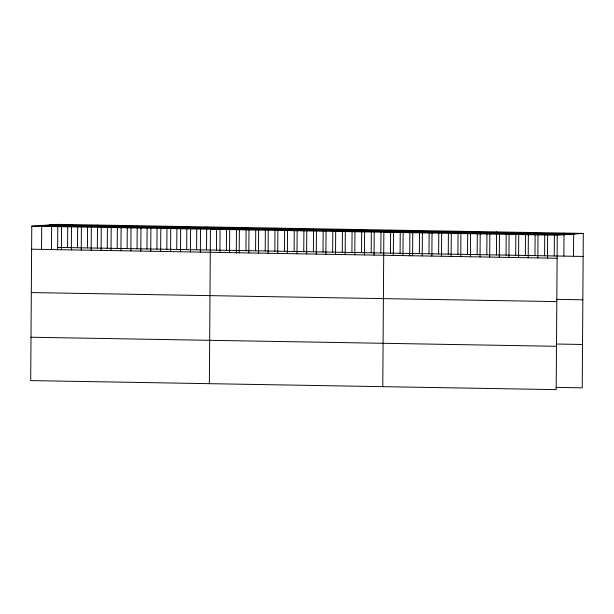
<?xml version="1.0" encoding="UTF-8"?>
<svg xmlns="http://www.w3.org/2000/svg" width="614" height="614" viewBox="0 0 614 614"><rect width="100%" height="100%" fill="white"/><g stroke="black" fill="none" stroke-linecap="round" stroke-linejoin="round"><path stroke-width="0.92" d="M583.3 233.404L57.808 224.363L31.774 226.167L30.7 380.596L556.192 389.637L557.274 235.2L583.3 233.404L582.226 387.833L555.946 387.38M41.545 249.376L41.706 226.336M51.469 249.545L51.63 226.505M57.624 250.005L57.793 226.205M61.392 249.721L61.553 226.681M67.571 247.572L67.732 224.532M71.324 249.89L71.485 226.85M77.494 247.741L77.648 226.543M81.248 250.059L81.409 227.019M87.426 247.918L87.572 226.719M91.171 250.228L91.332 227.188M97.35 248.087L97.511 225.046M101.103 250.405L101.256 227.357M107.273 248.256L107.427 227.057M111.027 250.573L111.188 227.533M117.205 248.424L117.351 227.226M120.95 250.742L121.112 227.702M127.129 248.601L127.275 227.403M130.874 250.911L131.035 227.871M137.052 248.77L137.214 225.729M140.806 251.088L140.967 228.04M146.976 248.939L147.13 227.74M150.729 251.256L150.89 228.216M156.908 249.107L157.054 227.909M160.653 251.425L160.814 228.385M166.831 249.284L166.977 228.086M170.585 251.594L170.746 228.554M176.755 249.453L176.916 226.412M180.508 251.771L180.669 228.723M186.687 249.622L186.833 228.423M190.432 251.94L190.593 228.899M196.61 249.791L196.756 228.592M200.356 252.108L200.517 229.068M206.534 249.967L206.695 226.927M209.366 383.673L210.448 229.237L236.474 227.433M216.458 250.136L216.612 228.938M219.919 252.446L220.081 229.406M226.389 250.305L226.535 229.106M229.552 252.607L229.713 229.567M236.298 253.075L236.459 229.275M239.184 252.776L239.345 229.736M245.945 250.642L246.107 227.602M248.823 252.945L248.985 229.905M255.585 250.804L255.731 229.613M258.456 253.106L258.617 230.066M265.217 250.972L265.363 229.774M268.088 253.275L268.249 230.235M274.849 251.141L275.011 228.101M277.72 253.436L277.881 230.396M284.482 251.303L284.635 230.104M287.36 253.605L287.521 230.565M294.121 251.471L294.267 230.273M296.992 253.774L297.153 230.734M303.753 251.633L303.899 230.442M306.624 253.935L306.785 230.895M313.386 251.801L313.547 228.761M316.256 254.104L316.417 231.064M323.018 251.97L323.171 230.772M325.896 254.265L326.057 231.225M332.658 252.131L332.803 230.933M335.528 254.434L335.689 231.394M342.29 252.3L342.435 231.102M345.16 254.603L345.321 231.555M351.922 252.461L352.083 229.421M354.792 254.764L354.953 231.724M361.554 252.63L361.707 231.432M364.432 254.933L364.593 231.892M371.194 252.799L371.34 231.601M374.064 255.094L374.225 232.054M380.826 252.96L380.972 231.762M382.783 386.659L383.857 232.222L409.883 230.419M390.458 253.129L390.619 230.089M393.328 255.424L393.49 232.384M400.09 253.29L400.244 232.092M402.968 255.593L403.129 232.552M409.707 256.061L409.876 232.261M412.6 255.762L412.761 232.721M419.362 253.628L419.523 230.58M422.232 255.923L422.394 232.883M428.994 253.789L429.14 232.591M431.865 256.092L432.026 233.051M438.626 253.958L438.78 232.76M441.504 256.253L441.666 233.213M448.266 254.119L448.412 232.921M451.136 256.422L451.298 233.381M457.898 254.288L458.059 231.248M460.769 256.591L460.93 233.55M467.53 254.449L467.676 233.259M470.401 256.752L470.562 233.711M477.162 254.618L477.316 233.42M480.041 256.921L480.202 233.88M486.802 254.787L486.948 233.589M489.673 257.082L489.834 234.041M496.434 254.948L496.596 231.908M499.305 257.251L499.466 234.21M506.066 255.117L506.212 233.919M508.937 257.419L509.098 234.379M515.699 255.278L515.852 234.087M518.577 257.581L518.738 234.54M525.338 255.447L525.492 232.407M528.209 257.75L528.37 234.709M534.971 255.616L535.116 234.418M537.841 257.911L538.002 234.87M544.603 255.777L544.748 234.579M547.473 258.08L547.634 235.039M554.235 255.946L554.388 234.748M563.875 256.107L564.028 233.067M573.507 256.276L573.668 233.236M49.22 224.954L574.712 233.995M40.37 225.568L565.862 234.609M31.774 226.167L557.274 235.2M57.647 247.404L583.139 256.445M31.621 249.207L557.113 258.248M556.56 299.348L582.839 299.801M31.314 292.563L556.806 301.604M556.253 344.024L582.525 344.477M30.999 337.239L556.499 346.281"/></g></svg>
